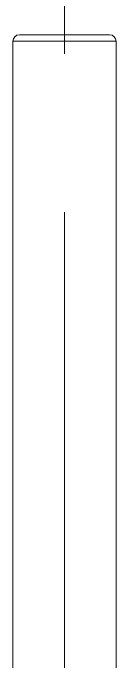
# Model space of a CAD drawing. Header units: inches. Extents: x 20229 to 21001, y -6726 to -5634.
# Drawn here: x 20465.1 to 20473.1, y -6193.2 to -6142.9 of the extents above; entities that cross this region are included whole.
import ezdxf

# ---------------------------------------------------------------- set-up
doc = ezdxf.new("R2010")
doc.units = ezdxf.units.IN
doc.header["$LTSCALE"] = 4.84
doc.header["$MEASUREMENT"] = 0
doc.linetypes.add('CENTERX2', pattern=[20.32, 12.7, -2.54, 2.54, -2.54])
doc.layers.get('0').update_dxf_attribs({"linetype": 'CONTINUOUS', "lineweight": 13})
doc.layers.add('CENTER', color=1, linetype='CENTERX2', lineweight=15)

msp = doc.modelspace()

# ---------------------------------------------------------------- linework, layer by layer
at = {"linetype": 'Continuous'}
for p, q in [((20469.061, -6144.575), (20465.561, -6144.575)), ((20472.561, -6144.575), (20469.061, -6144.575)), ((20465.061, -6145.075), (20469.061, -6145.075)), ((20465.061, -6145.075), (20465.061, -6200.892)), ((20469.061, -6145.075), (20473.061, -6145.075)), ((20473.061, -6200.891), (20473.061, -6145.075))]:
    msp.add_line(p, q, dxfattribs=at)
for centre, start, end in [((20465.561, -6145.075), 90, 180), ((20472.561, -6145.075), 0, 90)]:
    msp.add_arc(centre, 0.5, start, end, dxfattribs=at)
at = {"layer": 'CENTER'}
msp.add_line((20469.061, -6219.801), (20469.061, -6138.575), dxfattribs=at)

doc.saveas('drawing.dxf')
